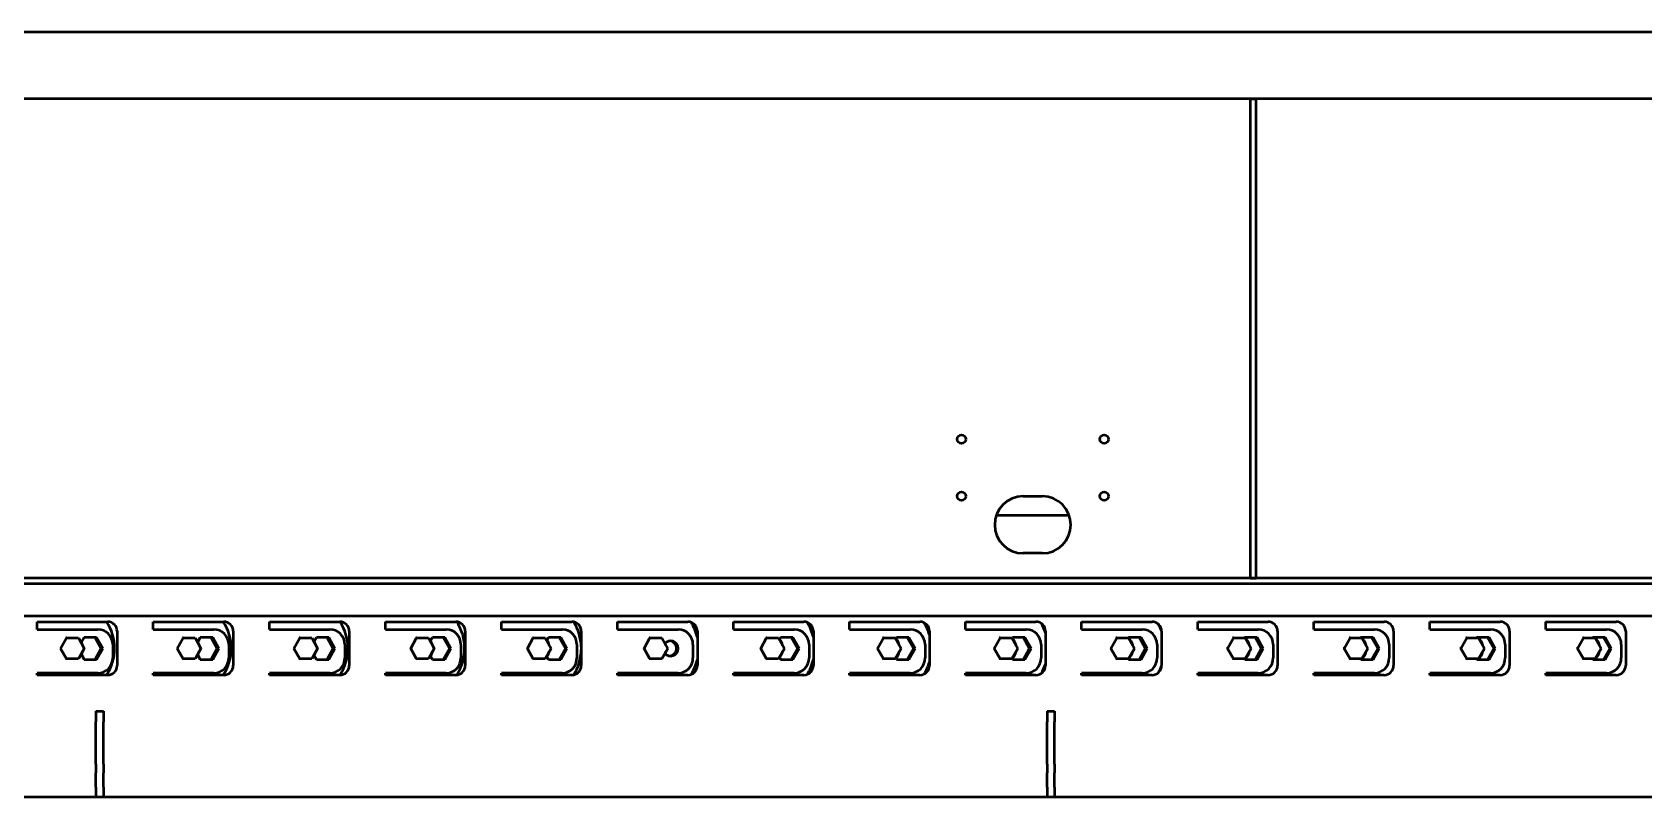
# Model space of a CAD drawing. Header units: millimetres. Extents: x 845401 to 948039, y 511594 to 550263.
# Drawn here: x 916059 to 916906, y 544684 to 545086 of the extents above; entities that cross this region are included whole.
import ezdxf

# ---------------------------------------------------------------- set-up
doc = ezdxf.new("R2010")
doc.units = ezdxf.units.MM
doc.layers.add('可见 (ISO)', color=7, linetype='Continuous', lineweight=50)

# ---------------------------------------------------------------- blocks, each defined once
blk = doc.blocks.new('A$C2A4E01FC')
at = {"layer": '可见 (ISO)', "color": 251}
for p, q in [((5095.5, 1060.92), (3274.5, 1060.92)), ((5095.5, 1025.92), (3274.5, 1025.92)), ((4342.5, 1025.92), (4345.5, 1025.92)), ((4342.5, 773.92), (4342.5, 1025.92)), ((4345.5, 773.92), (4345.5, 1025.92)), ((4223, 816.92), (4233, 816.92)), ((4208.86, 806.92), (4247.14, 806.92)), ((4233, 786.92), (4223, 786.92)), ((5095.5, 773.92), (3274.5, 773.92)), ((5095.5, 770.92), (3274.5, 770.92)), ((4342.5, 773.92), (4345.5, 773.92)), ((5609.5, 753.92), (3274.5, 753.92)), ((3704.7, 746.92), (3704.7, 750.92)), ((3704.7, 750.92), (3741.7, 750.92)), ((3704.7, 746.92), (3705.64, 746.92)), ((3705.64, 746.92), (3736.57, 746.92)), ((3746.7, 745.92), (3746.7, 727.92)), ((3765.7, 746.92), (3765.7, 750.92)), ((3765.7, 750.92), (3802.7, 750.92)), ((3765.7, 746.92), (3766.64, 746.92)), ((3766.64, 746.92), (3797.57, 746.92)), ((3807.7, 745.92), (3807.7, 727.92)), ((3826.7, 746.92), (3826.7, 750.92)), ((3826.7, 750.92), (3863.7, 750.92)), ((3826.7, 746.92), (3827.64, 746.92)), ((3827.64, 746.92), (3858.57, 746.92)), ((3868.7, 745.92), (3868.7, 727.92)), ((3887.7, 746.92), (3887.7, 750.92)), ((3887.7, 750.92), (3924.7, 750.92)), ((3887.7, 746.92), (3888.64, 746.92)), ((3888.64, 746.92), (3919.57, 746.92)), ((3929.7, 745.92), (3929.7, 727.92)), ((3948.7, 746.92), (3948.7, 750.92)), ((3948.7, 750.92), (3985.7, 750.92)), ((3948.7, 746.92), (3949.64, 746.92)), ((3949.64, 746.92), (3980.57, 746.92)), ((3990.7, 745.92), (3990.7, 727.92)), ((4009.7, 746.92), (4009.7, 750.92)), ((4009.7, 750.92), (4046.7, 750.92)), ((4009.7, 746.92), (4010.64, 746.92)), ((4010.64, 746.92), (4041.57, 746.92)), ((4051.7, 745.92), (4051.7, 727.92)), ((4070.7, 746.92), (4070.7, 750.92)), ((4070.7, 750.92), (4107.7, 750.92)), ((4070.7, 746.92), (4071.64, 746.92)), ((4071.64, 746.92), (4102.57, 746.92)), ((4112.7, 745.92), (4112.7, 727.92)), ((4131.7, 746.92), (4131.7, 750.92)), ((4131.7, 750.92), (4168.7, 750.92)), ((4131.7, 746.92), (4132.64, 746.92)), ((4132.64, 746.92), (4163.57, 746.92)), ((4173.7, 745.92), (4173.7, 727.92)), ((4192.7, 746.92), (4192.7, 750.92)), ((4192.7, 750.92), (4229.7, 750.92)), ((4192.7, 746.92), (4193.64, 746.92)), ((4193.64, 746.92), (4224.57, 746.92)), ((4234.7, 745.92), (4234.7, 727.92)), ((4253.7, 746.92), (4253.7, 750.92)), ((4253.7, 750.92), (4290.7, 750.92)), ((4253.7, 746.92), (4254.64, 746.92)), ((4254.64, 746.92), (4285.57, 746.92)), ((4295.7, 745.92), (4295.7, 727.92)), ((4314.7, 746.92), (4314.7, 750.92)), ((4314.7, 750.92), (4351.7, 750.92)), ((4314.7, 746.92), (4315.64, 746.92)), ((4315.64, 746.92), (4346.57, 746.92)), ((4356.7, 745.92), (4356.7, 727.92)), ((4375.7, 746.92), (4375.7, 750.92)), ((4375.7, 750.92), (4412.7, 750.92)), ((4375.7, 746.92), (4376.64, 746.92)), ((4376.64, 746.92), (4407.57, 746.92)), ((4417.7, 745.92), (4417.7, 727.92)), ((4436.7, 746.92), (4436.7, 750.92)), ((4436.7, 750.92), (4473.7, 750.92)), ((4436.7, 746.92), (4437.64, 746.92)), ((4437.64, 746.92), (4468.57, 746.92)), ((4478.7, 745.92), (4478.7, 727.92)), ((4497.7, 746.92), (4497.7, 750.92)), ((4497.7, 750.92), (4534.7, 750.92)), ((4497.7, 746.92), (4498.64, 746.92)), ((4498.64, 746.92), (4529.57, 746.92)), ((4539.7, 745.92), (4539.7, 727.92)), ((3716.97, 736.92), (3720.08, 742.42)), ((3720.08, 742.42), (3719.79, 742.42)), ((3720.08, 742.42), (3726.29, 742.42)), ((3726.29, 742.42), (3729.4, 736.92)), ((3729.41, 742.67), (3727.78, 739.78)), ((3735.91, 742.67), (3729.41, 742.67)), ((3738.32, 736.92), (3735.07, 742.67)), ((3739.15, 736.92), (3735.91, 742.67)), ((3744.4, 738.92), (3744.4, 731.92)), ((3778.31, 736.92), (3781.42, 742.42)), ((3781.42, 742.42), (3781.12, 742.42)), ((3781.42, 742.42), (3787.63, 742.42)), ((3787.63, 742.42), (3790.74, 736.92)), ((3790.41, 742.67), (3788.95, 740.08)), ((3796.91, 742.67), (3790.41, 742.67)), ((3799.32, 736.92), (3796.07, 742.67)), ((3800.15, 736.92), (3796.91, 742.67)), ((3805.4, 738.92), (3805.4, 731.92)), ((3839.65, 736.92), (3842.76, 742.42)), ((3842.76, 742.42), (3842.44, 742.42)), ((3842.76, 742.42), (3848.97, 742.42)), ((3848.97, 742.42), (3852.08, 736.92)), ((3851.41, 742.67), (3850.12, 740.38)), ((3857.91, 742.67), (3851.41, 742.67)), ((3860.32, 736.92), (3857.07, 742.67)), ((3861.15, 736.92), (3857.91, 742.67)), ((3866.4, 738.92), (3866.4, 731.92)), ((3900.99, 736.92), (3904.1, 742.42)), ((3904.1, 742.42), (3903.77, 742.42)), ((3904.1, 742.42), (3910.31, 742.42)), ((3910.31, 742.42), (3913.42, 736.92)), ((3912.41, 742.67), (3911.29, 740.69)), ((3918.91, 742.67), (3912.41, 742.67)), ((3921.32, 736.92), (3918.07, 742.67)), ((3922.15, 736.92), (3918.91, 742.67)), ((3927.4, 738.92), (3927.4, 731.92)), ((3962.33, 736.92), (3965.44, 742.42)), ((3965.44, 742.42), (3965.1, 742.42)), ((3965.44, 742.42), (3971.65, 742.42)), ((3971.65, 742.42), (3974.76, 736.92)), ((3973.41, 742.67), (3972.46, 740.99)), ((3979.91, 742.67), (3973.41, 742.67)), ((3982.32, 736.92), (3979.07, 742.67)), ((3983.15, 736.92), (3979.91, 742.67)), ((3988.4, 738.92), (3988.4, 731.92)), ((4023.67, 736.92), (4026.78, 742.42)), ((4026.78, 742.42), (4026.42, 742.42)), ((4026.78, 742.42), (4032.99, 742.42)), ((4032.99, 742.42), (4036.1, 736.92)), ((4049.4, 738.92), (4049.4, 731.92)), ((4085.01, 736.92), (4088.12, 742.42)), ((4088.12, 742.42), (4087.75, 742.42)), ((4088.12, 742.42), (4094.33, 742.42)), ((4094.33, 742.42), (4097.44, 736.92)), ((4095.41, 742.67), (4094.8, 741.59)), ((4101.91, 742.67), (4095.41, 742.67)), ((4104.32, 736.92), (4101.07, 742.67)), ((4105.15, 736.92), (4101.91, 742.67)), ((4110.4, 738.92), (4110.4, 731.92)), ((4146.35, 736.92), (4149.46, 742.42)), ((4149.46, 742.42), (4149.07, 742.42)), ((4149.46, 742.42), (4155.67, 742.42)), ((4155.67, 742.42), (4158.78, 736.92)), ((4156.41, 742.67), (4155.97, 741.89)), ((4162.91, 742.67), (4156.41, 742.67)), ((4165.32, 736.92), (4162.07, 742.67)), ((4166.15, 736.92), (4162.91, 742.67)), ((4171.4, 738.92), (4171.4, 731.92)), ((4207.69, 736.92), (4210.8, 742.42)), ((4210.8, 742.42), (4210.4, 742.42)), ((4210.8, 742.42), (4217.01, 742.42)), ((4217.01, 742.42), (4220.12, 736.92)), ((4217.41, 742.67), (4217.14, 742.19)), ((4223.91, 742.67), (4217.41, 742.67)), ((4226.32, 736.92), (4223.07, 742.67)), ((4227.15, 736.92), (4223.91, 742.67)), ((4232.4, 738.92), (4232.4, 731.92)), ((4269.03, 736.92), (4272.14, 742.42)), ((4272.14, 742.42), (4271.72, 742.42)), ((4272.14, 742.42), (4278.35, 742.42)), ((4278.41, 742.67), (4278.27, 742.42)), ((4278.35, 742.42), (4281.46, 736.92)), ((4284.91, 742.67), (4278.41, 742.67)), ((4287.32, 736.92), (4284.07, 742.67)), ((4288.15, 736.92), (4284.91, 742.67)), ((4293.4, 738.92), (4293.4, 731.92)), ((4330.37, 736.92), (4333.48, 742.42)), ((4333.48, 742.42), (4333.05, 742.42)), ((4333.48, 742.42), (4339.69, 742.42)), ((4339.41, 742.67), (4339.27, 742.42)), ((4345.91, 742.67), (4339.41, 742.67)), ((4339.69, 742.42), (4342.8, 736.92)), ((4348.32, 736.92), (4345.07, 742.67)), ((4349.15, 736.92), (4345.91, 742.67)), ((4354.4, 738.92), (4354.4, 731.92)), ((4391.71, 736.92), (4394.82, 742.42)), ((4394.82, 742.42), (4394.37, 742.42)), ((4394.82, 742.42), (4401.03, 742.42)), ((4400.41, 742.67), (4400.27, 742.42)), ((4406.91, 742.67), (4400.41, 742.67)), ((4401.03, 742.42), (4404.14, 736.92)), ((4409.32, 736.92), (4406.07, 742.67)), ((4410.15, 736.92), (4406.91, 742.67)), ((4415.4, 738.92), (4415.4, 731.92)), ((4453.05, 736.92), (4456.16, 742.42)), ((4456.16, 742.42), (4455.7, 742.42)), ((4456.16, 742.42), (4462.37, 742.42)), ((4461.41, 742.67), (4461.27, 742.42)), ((4467.91, 742.67), (4461.41, 742.67)), ((4462.37, 742.42), (4465.48, 736.92)), ((4470.32, 736.92), (4467.07, 742.67)), ((4471.15, 736.92), (4467.91, 742.67)), ((4476.4, 738.92), (4476.4, 731.92)), ((4514.39, 736.92), (4517.5, 742.42)), ((4517.5, 742.42), (4517.02, 742.42)), ((4517.5, 742.42), (4523.71, 742.42)), ((4522.41, 742.67), (4522.27, 742.42)), ((4528.91, 742.67), (4522.41, 742.67)), ((4523.71, 742.42), (4526.82, 736.92)), ((4531.32, 736.92), (4528.07, 742.67)), ((4532.15, 736.92), (4528.91, 742.67)), ((4537.4, 738.92), (4537.4, 731.92)), ((3716.97, 736.92), (3716.69, 736.92)), ((3720.08, 731.42), (3716.97, 736.92)), ((3720.08, 731.42), (3719.79, 731.42)), ((3726.29, 731.42), (3720.08, 731.42)), ((3729.4, 736.92), (3726.29, 731.42)), ((3727.78, 734.06), (3729.41, 731.17)), ((3729.41, 731.17), (3735.91, 731.17)), ((3735.07, 731.17), (3738.32, 736.92)), ((3735.91, 731.17), (3739.15, 736.92)), ((3739.15, 736.92), (3738.32, 736.92)), ((3778.31, 736.92), (3778.01, 736.92)), ((3781.42, 731.42), (3778.31, 736.92)), ((3781.42, 731.42), (3781.12, 731.42)), ((3787.63, 731.42), (3781.42, 731.42)), ((3790.74, 736.92), (3787.63, 731.42)), ((3788.95, 733.75), (3790.41, 731.17)), ((3790.41, 731.17), (3796.91, 731.17)), ((3796.07, 731.17), (3799.32, 736.92)), ((3796.91, 731.17), (3800.15, 736.92)), ((3800.15, 736.92), (3799.32, 736.92)), ((3839.65, 736.92), (3839.34, 736.92)), ((3842.76, 731.42), (3839.65, 736.92)), ((3842.76, 731.42), (3842.44, 731.42)), ((3848.97, 731.42), (3842.76, 731.42)), ((3852.08, 736.92), (3848.97, 731.42)), ((3850.12, 733.45), (3851.41, 731.17)), ((3851.41, 731.17), (3857.91, 731.17)), ((3857.07, 731.17), (3860.32, 736.92)), ((3857.91, 731.17), (3861.15, 736.92)), ((3861.15, 736.92), (3860.32, 736.92)), ((3900.99, 736.92), (3900.66, 736.92)), ((3904.1, 731.42), (3900.99, 736.92)), ((3904.1, 731.42), (3903.77, 731.42)), ((3910.31, 731.42), (3904.1, 731.42)), ((3913.42, 736.92), (3910.31, 731.42)), ((3911.29, 733.15), (3912.41, 731.17)), ((3912.41, 731.17), (3918.91, 731.17)), ((3918.07, 731.17), (3921.32, 736.92)), ((3918.91, 731.17), (3922.15, 736.92)), ((3922.15, 736.92), (3921.32, 736.92)), ((3962.33, 736.92), (3961.99, 736.92)), ((3965.44, 731.42), (3962.33, 736.92)), ((3965.44, 731.42), (3965.1, 731.42)), ((3971.65, 731.42), (3965.44, 731.42)), ((3974.76, 736.92), (3971.65, 731.42)), ((3972.46, 732.85), (3973.41, 731.17)), ((3973.41, 731.17), (3979.91, 731.17)), ((3979.07, 731.17), (3982.32, 736.92)), ((3979.91, 731.17), (3983.15, 736.92)), ((3983.15, 736.92), (3982.32, 736.92)), ((4023.67, 736.92), (4023.31, 736.92)), ((4026.78, 731.42), (4023.67, 736.92)), ((4026.78, 731.42), (4026.42, 731.42)), ((4032.99, 731.42), (4026.78, 731.42)), ((4036.1, 736.92), (4032.99, 731.42)), ((4085.01, 736.92), (4084.64, 736.92)), ((4088.12, 731.42), (4085.01, 736.92)), ((4088.12, 731.42), (4087.75, 731.42)), ((4094.33, 731.42), (4088.12, 731.42)), ((4097.44, 736.92), (4094.33, 731.42)), ((4094.8, 732.25), (4095.41, 731.17)), ((4095.41, 731.17), (4101.91, 731.17)), ((4101.07, 731.17), (4104.32, 736.92)), ((4101.91, 731.17), (4105.15, 736.92)), ((4105.15, 736.92), (4104.32, 736.92)), ((4146.35, 736.92), (4145.96, 736.92)), ((4149.46, 731.42), (4146.35, 736.92)), ((4149.46, 731.42), (4149.07, 731.42)), ((4155.67, 731.42), (4149.46, 731.42)), ((4158.78, 736.92), (4155.67, 731.42)), ((4155.97, 731.95), (4156.41, 731.17)), ((4156.41, 731.17), (4162.91, 731.17)), ((4162.07, 731.17), (4165.32, 736.92)), ((4162.91, 731.17), (4166.15, 736.92)), ((4166.15, 736.92), (4165.32, 736.92)), ((4207.69, 736.92), (4207.29, 736.92)), ((4210.8, 731.42), (4207.69, 736.92)), ((4210.8, 731.42), (4210.4, 731.42)), ((4217.01, 731.42), (4210.8, 731.42)), ((4220.12, 736.92), (4217.01, 731.42)), ((4217.14, 731.65), (4217.41, 731.17)), ((4217.41, 731.17), (4223.91, 731.17)), ((4223.07, 731.17), (4226.32, 736.92)), ((4223.91, 731.17), (4227.15, 736.92)), ((4227.15, 736.92), (4226.32, 736.92)), ((4269.03, 736.92), (4268.62, 736.92)), ((4272.14, 731.42), (4269.03, 736.92)), ((4272.14, 731.42), (4271.72, 731.42)), ((4278.35, 731.42), (4272.14, 731.42)), ((4278.27, 731.42), (4278.41, 731.17)), ((4281.46, 736.92), (4278.35, 731.42)), ((4278.41, 731.17), (4284.91, 731.17)), ((4284.07, 731.17), (4287.32, 736.92)), ((4284.91, 731.17), (4288.15, 736.92)), ((4288.15, 736.92), (4287.32, 736.92)), ((4330.37, 736.92), (4329.94, 736.92)), ((4333.48, 731.42), (4330.37, 736.92)), ((4333.48, 731.42), (4333.05, 731.42)), ((4339.69, 731.42), (4333.48, 731.42)), ((4339.27, 731.42), (4339.41, 731.17)), ((4339.41, 731.17), (4345.91, 731.17)), ((4342.8, 736.92), (4339.69, 731.42)), ((4345.07, 731.17), (4348.32, 736.92)), ((4345.91, 731.17), (4349.15, 736.92)), ((4349.15, 736.92), (4348.32, 736.92)), ((4391.71, 736.92), (4391.27, 736.92)), ((4394.82, 731.42), (4391.71, 736.92)), ((4394.82, 731.42), (4394.37, 731.42)), ((4401.03, 731.42), (4394.82, 731.42)), ((4400.27, 731.42), (4400.41, 731.17)), ((4400.41, 731.17), (4406.91, 731.17)), ((4404.14, 736.92), (4401.03, 731.42)), ((4406.07, 731.17), (4409.32, 736.92)), ((4406.91, 731.17), (4410.15, 736.92)), ((4410.15, 736.92), (4409.32, 736.92)), ((4453.05, 736.92), (4452.59, 736.92)), ((4456.16, 731.42), (4453.05, 736.92)), ((4456.16, 731.42), (4455.7, 731.42)), ((4462.37, 731.42), (4456.16, 731.42)), ((4461.27, 731.42), (4461.41, 731.17)), ((4461.41, 731.17), (4467.91, 731.17)), ((4465.48, 736.92), (4462.37, 731.42)), ((4467.07, 731.17), (4470.32, 736.92)), ((4467.91, 731.17), (4471.15, 736.92)), ((4471.15, 736.92), (4470.32, 736.92)), ((4514.39, 736.92), (4513.92, 736.92)), ((4517.5, 731.42), (4514.39, 736.92)), ((4517.5, 731.42), (4517.02, 731.42)), ((4523.71, 731.42), (4517.5, 731.42)), ((4522.27, 731.42), (4522.41, 731.17)), ((4522.41, 731.17), (4528.91, 731.17)), ((4526.82, 736.92), (4523.71, 731.42)), ((4528.07, 731.17), (4531.32, 736.92)), ((4528.91, 731.17), (4532.15, 736.92)), ((4532.15, 736.92), (4531.32, 736.92)), ((3704.7, 722.92), (3704.7, 723.92)), ((3705.64, 723.92), (3704.7, 723.92)), ((3741.7, 722.92), (3704.7, 722.92)), ((3736.57, 723.92), (3705.64, 723.92)), ((3765.7, 722.92), (3765.7, 723.92)), ((3766.64, 723.92), (3765.7, 723.92)), ((3802.7, 722.92), (3765.7, 722.92)), ((3797.57, 723.92), (3766.64, 723.92)), ((3826.7, 722.92), (3826.7, 723.92)), ((3827.64, 723.92), (3826.7, 723.92)), ((3863.7, 722.92), (3826.7, 722.92)), ((3858.57, 723.92), (3827.64, 723.92)), ((3887.7, 722.92), (3887.7, 723.92)), ((3888.64, 723.92), (3887.7, 723.92)), ((3924.7, 722.92), (3887.7, 722.92)), ((3919.57, 723.92), (3888.64, 723.92)), ((3948.7, 722.92), (3948.7, 723.92)), ((3949.64, 723.92), (3948.7, 723.92)), ((3985.7, 722.92), (3948.7, 722.92)), ((3980.57, 723.92), (3949.64, 723.92)), ((4009.7, 722.92), (4009.7, 723.92)), ((4010.64, 723.92), (4009.7, 723.92)), ((4046.7, 722.92), (4009.7, 722.92)), ((4041.57, 723.92), (4010.64, 723.92)), ((4070.7, 722.92), (4070.7, 723.92)), ((4071.64, 723.92), (4070.7, 723.92)), ((4107.7, 722.92), (4070.7, 722.92)), ((4102.57, 723.92), (4071.64, 723.92)), ((4131.7, 722.92), (4131.7, 723.92)), ((4132.64, 723.92), (4131.7, 723.92)), ((4168.7, 722.92), (4131.7, 722.92)), ((4163.57, 723.92), (4132.64, 723.92)), ((4192.7, 722.92), (4192.7, 723.92)), ((4193.64, 723.92), (4192.7, 723.92)), ((4229.7, 722.92), (4192.7, 722.92)), ((4224.57, 723.92), (4193.64, 723.92)), ((4253.7, 722.92), (4253.7, 723.92)), ((4254.64, 723.92), (4253.7, 723.92)), ((4290.7, 722.92), (4253.7, 722.92)), ((4285.57, 723.92), (4254.64, 723.92)), ((4314.7, 722.92), (4314.7, 723.92)), ((4315.64, 723.92), (4314.7, 723.92)), ((4351.7, 722.92), (4314.7, 722.92)), ((4346.57, 723.92), (4315.64, 723.92)), ((4375.7, 722.92), (4375.7, 723.92)), ((4376.64, 723.92), (4375.7, 723.92)), ((4412.7, 722.92), (4375.7, 722.92)), ((4407.57, 723.92), (4376.64, 723.92)), ((4436.7, 722.92), (4436.7, 723.92)), ((4437.64, 723.92), (4436.7, 723.92)), ((4473.7, 722.92), (4436.7, 722.92)), ((4468.57, 723.92), (4437.64, 723.92)), ((4497.7, 722.92), (4497.7, 723.92)), ((4498.64, 723.92), (4497.7, 723.92)), ((4534.7, 722.92), (4497.7, 722.92)), ((4529.57, 723.92), (4498.64, 723.92)), ((3735.5, 703.92), (3739.5, 703.92)), ((3735.5, 703.92), (3735.5, 698.39)), ((3739.5, 703.92), (3739.5, 698.39)), ((4235.5, 703.92), (4239.5, 703.92)), ((4235.5, 703.92), (4235.5, 698.39)), ((4239.5, 703.92), (4239.5, 698.39)), ((3735.5, 676.03), (3735.5, 698.39)), ((3739.5, 676.03), (3739.5, 698.39)), ((4235.5, 676.03), (4235.5, 698.39)), ((4239.5, 676.03), (4239.5, 698.39)), ((3735.5, 676.03), (3735.5, 671.56)), ((3735.5, 663.92), (3735.5, 671.56)), ((3739.5, 676.03), (3739.5, 671.56)), ((3739.5, 663.92), (3739.5, 671.56)), ((4235.5, 676.03), (4235.5, 671.56)), ((4235.5, 663.92), (4235.5, 671.56)), ((4239.5, 676.03), (4239.5, 671.56)), ((4239.5, 663.92), (4239.5, 671.56)), ((3735.5, 663.92), (3735.5, 658.92)), ((3739.5, 663.92), (3739.5, 658.92)), ((4235.5, 663.92), (4235.5, 658.92)), ((4239.5, 663.92), (4239.5, 658.92)), ((3274.5, 658.92), (5609.5, 658.92))]:
    blk.add_line(p, q, dxfattribs=at)
for centre in [(4190.5, 846.92), (4265.5, 846.92), (4190.5, 816.92), (4265.5, 816.92)]:
    blk.add_circle(centre, 2.25, dxfattribs=at)
for centre, radius, start, end in [((4223, 801.92), 15, 90, 270), ((4233, 801.92), 15, 270, 90), ((3741.7, 745.92), 5, 0, 90), ((3802.7, 745.92), 5, 0, 90), ((3863.7, 745.92), 5, 0, 90), ((3924.7, 745.92), 5, 0, 90), ((3985.7, 745.92), 5, 0, 90), ((4046.7, 745.92), 5, 0, 90), ((4107.7, 745.92), 5, 0, 90), ((4168.7, 745.92), 5, 0, 90), ((4229.7, 745.92), 5, 0, 90), ((4290.7, 745.92), 5, 0, 90), ((4351.7, 745.92), 5, 0, 90), ((4412.7, 745.92), 5, 0, 90), ((4473.7, 745.92), 5, 0, 90), ((4534.7, 745.92), 5, 0, 90), ((3741.7, 727.92), 5, 270, 0), ((3802.7, 727.92), 5, 270, 0), ((3863.7, 727.92), 5, 270, 0), ((3924.7, 727.92), 5, 270, 0), ((3985.7, 727.92), 5, 270, 0), ((4046.7, 727.92), 5, 270, 0), ((4107.7, 727.92), 5, 270, 0), ((4168.7, 727.92), 5, 270, 0), ((4229.7, 727.92), 5, 270, 0), ((4290.7, 727.92), 5, 270, 0), ((4351.7, 727.92), 5, 270, 0), ((4412.7, 727.92), 5, 270, 0), ((4473.7, 727.92), 5, 270, 0), ((4534.7, 727.92), 5, 270, 0)]:
    blk.add_arc(centre, radius, start, end, dxfattribs=at)
for centre, major_axis, start_param, end_param in [((3736.57, 738.92), (0, 8), 4.712389, 6.283185), ((3720.9, 736.92), (0, -25), 0.976411, 2.165182), ((3797.57, 738.92), (0, 8), 4.712389, 6.283185), ((3782.24, 736.92), (0, -25), 0.976411, 2.165182), ((3858.57, 738.92), (0, 8), 4.712389, 6.283185), ((3843.58, 736.92), (0, -25), 0.976506, 2.165087), ((3919.57, 738.92), (0, 8), 4.712389, 6.283185), ((3904.92, 736.92), (0, -25), 0.977599, 2.163994), ((3980.57, 738.92), (0, 8), 4.712389, 6.283185), ((3966.26, 736.92), (0, -25), 1.603741, 2.161509), ((4041.57, 738.92), (0, 8), 4.712389, 6.283185), ((4027.91, 736.92), (0, -25), 1.804566, 2.151641), ((4102.57, 738.92), (0, 8), 4.712389, 6.283185), ((4088.94, 736.92), (0, -25), 1.809481, 2.151022), ((4163.57, 738.92), (0, 8), 4.712389, 6.283185), ((4150.28, 736.92), (0, -25), 1.862533, 2.141825), ((4224.57, 738.92), (0, 8), 4.712389, 6.283185), ((4211.62, 736.92), (0, -25), 1.90752, 2.12833), ((4285.57, 738.92), (0, 8), 4.712389, 6.283185), ((4272.96, 736.92), (0, -25), 1.947809, 2.107073), ((4346.57, 738.92), (0, 8), 4.712389, 6.283185), ((4334.3, 736.92), (0, -25), 2.012294, 2.057199), ((4407.57, 738.92), (0, 8), 4.712389, 6.283185), ((4456.98, 736.92), (0, 25), 0.97641, 0.977864), ((4468.57, 738.92), (0, 8), 4.712389, 6.283185), ((4518.32, 736.92), (0, 25), 0.976411, 1.003225), ((4529.57, 738.92), (0, 8), 4.712389, 6.283185), ((3721.32, 736.92), (0, -7.5), 1.790669, 2.008525), ((3782.66, 736.92), (0, -7.5), 1.790669, 2.056684), ((3844, 736.92), (0, -7.5), 1.790669, 2.103427), ((3905.34, 736.92), (0, -7.5), 1.790669, 2.148964), ((3966.68, 736.92), (0, -7.5), 1.790669, 2.193473), ((4037.66, 736.92), (0, 4), 2.265384, 7.159394), ((4028.02, 736.92), (0, -7.5), 1.790669, 1.948712), ((4036.83, 736.92), (0, 4), 3.248072, 6.176706), ((4089.36, 736.92), (0, -7.5), 1.790669, 2.279984), ((4150.7, 736.92), (0, -7.5), 1.790669, 2.322227), ((4212.04, 736.92), (0, -7.5), 1.790669, 2.363933), ((4273.38, 736.92), (0, -7.5), 1.790669, 2.405191), ((4334.72, 736.92), (0, -7.5), 1.790669, 2.44443), ((4396.06, 736.92), (0, -7.5), 1.790669, 2.44443), ((4457.4, 736.92), (0, -7.5), 1.790669, 2.44443), ((4518.74, 736.92), (0, -7.5), 1.790669, 2.44443), ((3721.32, 736.92), (0, -7.5), 1.133068, 1.350924), ((3736.57, 731.92), (0, -8), 0, 1.570796), ((3782.66, 736.92), (0, -7.5), 1.084908, 1.350924), ((3797.57, 731.92), (0, -8), 0, 1.570796), ((3844, 736.92), (0, -7.5), 1.038166, 1.350924), ((3858.57, 731.92), (0, -8), 0, 1.570796), ((3905.34, 736.92), (0, -7.5), 0.992629, 1.350924), ((3919.57, 731.92), (0, -8), 0, 1.570796), ((3966.68, 736.92), (0, -7.5), 0.94812, 1.350924), ((3980.57, 731.92), (0, -8), 0, 1.570796), ((3966.26, 736.92), (0, -25), 0.980084, 1.537852), ((4028.02, 736.92), (0, -7.5), 1.192881, 1.350924), ((4041.57, 731.92), (0, -8), 0, 1.570796), ((4027.91, 736.92), (0, -25), 0.989952, 1.337027), ((4089.36, 736.92), (0, -7.5), 0.861609, 1.350924), ((4102.57, 731.92), (0, -8), 0, 1.570796), ((4088.94, 736.92), (0, -25), 0.990571, 1.332111), ((4150.7, 736.92), (0, -7.5), 0.819366, 1.350924), ((4163.57, 731.92), (0, -8), 0, 1.570796), ((4150.28, 736.92), (0, -25), 0.999768, 1.27906), ((4212.04, 736.92), (0, -7.5), 0.77766, 1.350924), ((4224.57, 731.92), (0, -8), 0, 1.570796), ((4211.62, 736.92), (0, -25), 1.013262, 1.234072), ((4273.38, 736.92), (0, -7.5), 0.736401, 1.350924), ((4285.57, 731.92), (0, -8), 0, 1.570796), ((4334.72, 736.92), (0, -7.5), 0.697163, 1.350924), ((4346.57, 731.92), (0, -8), 0, 1.570796), ((4396.06, 736.92), (0, -7.5), 0.697163, 1.350924), ((4407.57, 731.92), (0, -8), 0, 1.570796), ((4457.4, 736.92), (0, -7.5), 0.697163, 1.350924), ((4468.57, 731.92), (0, -8), 0, 1.570796), ((4518.74, 736.92), (0, -7.5), 0.697163, 1.350924), ((4529.57, 731.92), (0, -8), 0, 1.570796), ((4272.96, 736.92), (0, -25), 1.03452, 1.193784), ((4334.3, 736.92), (0, -25), 1.084393, 1.129298), ((4456.98, 736.92), (0, 25), 2.163729, 2.165182), ((4518.32, 736.92), (0, 25), 2.138367, 2.165182)]:
    blk.add_ellipse(centre, major_axis=major_axis, ratio=0.978148, start_param=start_param, end_param=end_param, dxfattribs=at)

msp = doc.modelspace()

# ---------------------------------------------------------------- block references
msp.add_blockref('A$C2A4E01FC', (912356.69, 544024.87))

doc.saveas('drawing.dxf')
